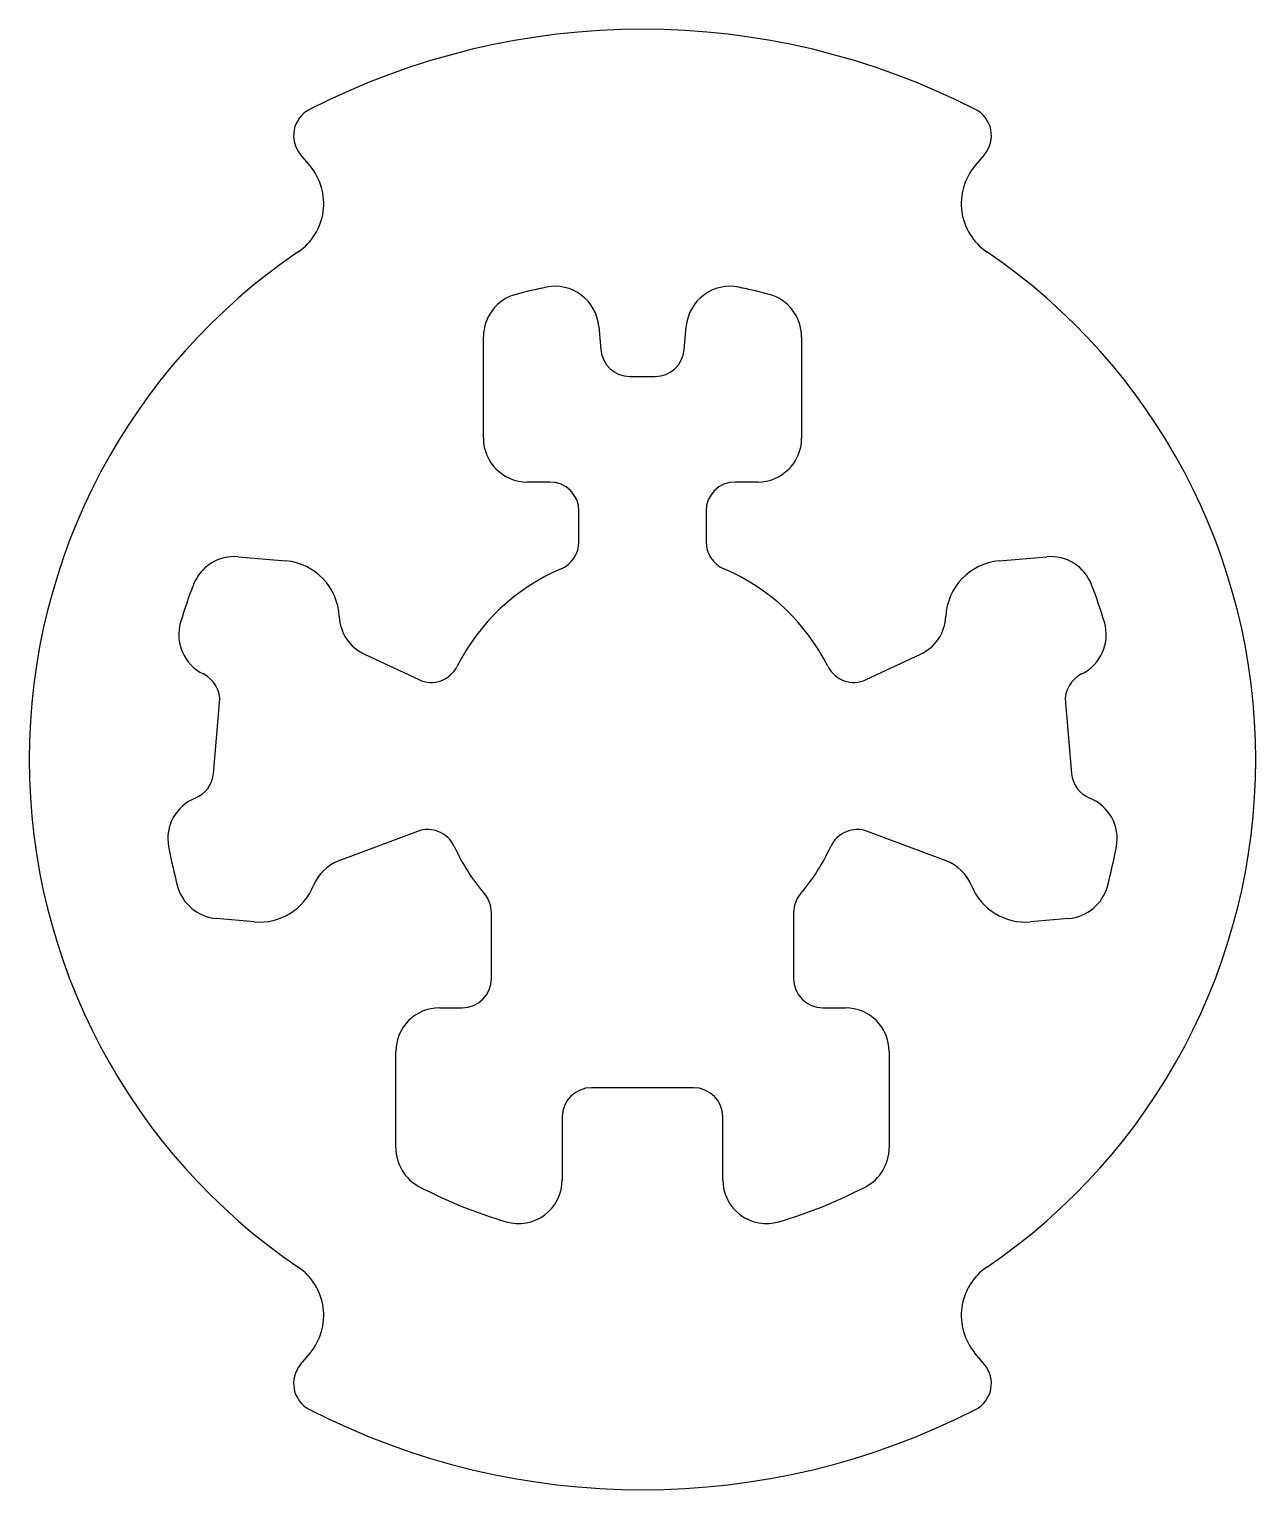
# Model space of a CAD drawing. Extents: x 1535.6 to 1577.6, y 1505.3 to 1555.3.
import ezdxf

# ---------------------------------------------------------------- set-up
doc = ezdxf.new("R2010")
doc.units = 0
doc.layers.get('0').update_dxf_attribs({"linetype": 'CONTINUOUS'})

msp = doc.modelspace()

# ---------------------------------------------------------------- linework, layer by layer
for p, q in [((1545.261, 1550.651), (1544.929, 1551.048)), ((1568.357, 1551.048), (1568.025, 1550.651)), ((1555.143, 1545.162), (1555.213, 1544.361)), ((1558.073, 1544.361), (1558.143, 1545.162)), ((1551.196, 1541.333), (1551.196, 1544.805)), ((1562.09, 1544.805), (1562.09, 1541.333)), ((1556.209, 1543.448), (1557.077, 1543.448)), ((1553.468, 1539.833), (1552.696, 1539.833)), ((1560.59, 1539.833), (1559.818, 1539.833)), ((1554.468, 1537.785), (1554.468, 1538.833)), ((1558.818, 1538.833), (1558.818, 1537.785)), ((1542.797, 1537.274), (1544.434, 1537.131)), ((1568.852, 1537.131), (1570.489, 1537.274)), ((1547.122, 1533.936), (1548.985, 1533.068)), ((1564.301, 1533.068), (1566.164, 1533.936)), ((1541.951, 1529.853), (1542.164, 1532.276)), ((1571.122, 1532.276), (1571.334, 1529.853)), ((1548.94, 1527.872), (1546.248, 1526.865)), ((1567.038, 1526.865), (1564.346, 1527.872)), ((1551.468, 1522.833), (1551.468, 1525.091)), ((1561.818, 1525.091), (1561.818, 1522.833)), ((1543.353, 1524.776), (1542.041, 1524.891)), ((1571.245, 1524.891), (1569.933, 1524.776)), ((1549.696, 1521.833), (1550.468, 1521.833)), ((1562.818, 1521.833), (1563.59, 1521.833)), ((1548.196, 1517.039), (1548.196, 1520.333)), ((1565.09, 1520.333), (1565.09, 1517.039)), ((1558.39, 1519.098), (1554.896, 1519.098)), ((1553.896, 1518.098), (1553.896, 1515.947)), ((1559.39, 1515.947), (1559.39, 1518.098)), ((1544.929, 1509.619), (1545.261, 1510.016)), ((1568.357, 1509.619), (1568.025, 1510.016))]:
    msp.add_line(p, q)
for centre, radius, start, end in [((1556.643, 1530.333), 25, 62.8589, 117.1411), ((1545.695, 1551.691), 1, 117.1411, 220), ((1567.591, 1551.691), 1, 320, 62.8589), ((1543.729, 1549.366), 2, 304.1577, 40), ((1569.557, 1549.366), 2, 140, 235.8423), ((1556.643, 1530.333), 21, 124.1577, 235.8423), ((1556.643, 1530.333), 21, 304.1577, 55.8423), ((1556.643, 1530.333), 16.5, 101.515, 105.2561), ((1553.649, 1545.032), 1.5, 5, 101.515), ((1559.637, 1545.032), 1.5, 78.485, 175), ((1556.643, 1530.333), 16.5, 74.7439, 78.485), ((1552.696, 1544.805), 1.5, 105.2561, 180), ((1560.59, 1544.805), 1.5, 0, 74.7439), ((1556.209, 1544.448), 1, 185, 270), ((1557.077, 1544.448), 1, 270, 355), ((1552.696, 1541.333), 1.5, 180, 270), ((1560.59, 1541.333), 1.5, 270, 0), ((1553.468, 1538.833), 1, 0, 90), ((1559.818, 1538.833), 1, 90, 180), ((1553.468, 1537.785), 1, 293.0775, 0), ((1559.818, 1537.785), 1, 180, 246.9225), ((1542.667, 1535.78), 1.5, 85, 158.7093), ((1544.26, 1535.139), 2, 2.5735, 85), ((1569.026, 1535.139), 2, 95, 177.4265), ((1570.619, 1535.78), 1.5, 21.2907, 95), ((1556.643, 1530.333), 7.1, 113.0775, 153.2899), ((1556.643, 1530.333), 7.1, 26.7101, 66.9225), ((1556.643, 1530.333), 16.5, 158.7093, 163.4376), ((1556.643, 1530.333), 16.5, 16.5624, 21.2907), ((1542.265, 1534.609), 1.5, 163.4376, 243.9465), ((1547.756, 1535.296), 1.5, 182.5735, 245), ((1565.53, 1535.296), 1.5, 295, 357.4265), ((1571.021, 1534.609), 1.5, 296.0535, 16.5624), ((1549.407, 1533.974), 1, 245, 333.2899), ((1563.879, 1533.974), 1, 206.7101, 295), ((1541.167, 1532.363), 1, 355, 63.9465), ((1572.119, 1532.363), 1, 116.0535, 185), ((1540.955, 1529.94), 1, 291.9603, 355), ((1572.331, 1529.94), 1, 185, 248.0397), ((1541.89, 1527.621), 1.5, 111.9603, 190.4166), ((1571.396, 1527.621), 1.5, 349.5834, 68.0397), ((1549.29, 1526.935), 1, 24.8055, 110.5094), ((1563.996, 1526.935), 1, 69.4906, 155.1945), ((1556.643, 1530.333), 16.5, 190.4166, 195.2615), ((1556.643, 1530.333), 7.1, 204.8055, 220.3286), ((1556.643, 1530.333), 7.1, 319.6714, 335.1945), ((1556.643, 1530.333), 16.5, 344.7385, 349.5834), ((1546.774, 1525.46), 1.5, 110.5094, 158.0466), ((1566.512, 1525.46), 1.5, 21.9534, 69.4906), ((1543.527, 1526.768), 2, 265, 338.0466), ((1569.759, 1526.768), 2, 201.9534, 275), ((1542.172, 1526.385), 1.5, 195.2615, 265), ((1550.468, 1525.091), 1, 0, 40.3286), ((1562.818, 1525.091), 1, 139.6714, 180), ((1571.114, 1526.385), 1.5, 275, 344.7385), ((1550.468, 1522.833), 1, 270, 0), ((1562.818, 1522.833), 1, 180, 270), ((1549.696, 1520.333), 1.5, 90, 180), ((1563.59, 1520.333), 1.5, 0, 90), ((1554.896, 1518.098), 1, 90, 180), ((1558.39, 1518.098), 1, 0, 90), ((1549.696, 1517.039), 1.5, 180, 242.4105), ((1563.59, 1517.039), 1.5, 297.5895, 0), ((1556.643, 1530.333), 16.5, 242.4105, 253.5527), ((1552.396, 1515.947), 1.5, 253.5527, 0), ((1560.89, 1515.947), 1.5, 180, 286.4473), ((1556.643, 1530.333), 16.5, 286.4473, 297.5895), ((1543.729, 1511.301), 2, 320, 55.8423), ((1569.557, 1511.301), 2, 124.1577, 220), ((1545.695, 1508.976), 1, 140, 242.8589), ((1567.591, 1508.976), 1, 297.1411, 40), ((1556.643, 1530.333), 25, 242.8589, 297.1411)]:
    msp.add_arc(centre, radius, start, end)

doc.saveas('drawing.dxf')
